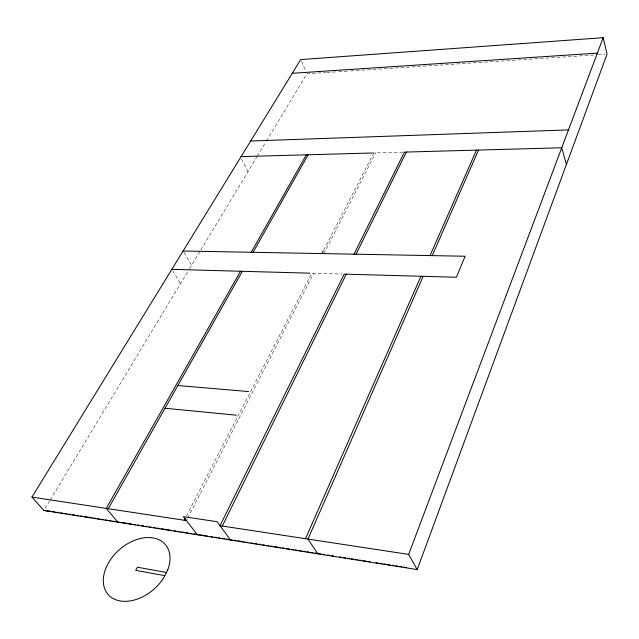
<?xml version="1.0" encoding="UTF-8"?>
<svg xmlns="http://www.w3.org/2000/svg" width="639" height="639" viewBox="0 0 639 639"><rect width="100%" height="100%" fill="white"/><g stroke="black" fill="none" stroke-linecap="round" stroke-linejoin="round"><path stroke-width="0.48" stroke-dasharray="3.19 2.4" d="M186.404 520.585L187.315 518.812M187.77 517.925L313.717 273.284M323.845 253.611L375.684 152.913M186.476 515.849L311.72 273.228L342.216 274.075M323.685 250.049L373.799 152.961M45.089 508.484L49.722 500.792M50.233 499.938L189.032 269.498M189.527 268.668L200.263 250.847M200.782 249.993L256.726 157.106M257.237 156.251L265.944 141.802M266.455 140.955L306.912 73.789L325.794 72.55M326.785 72.487L337.719 71.768M338.71 71.704L349.645 70.985M350.635 70.921L597.114 54.786M598.104 54.722L605.061 54.267M371.81 153.017L403.409 152.146M172.762 270.856L180.502 283.652M184 252.525L191.54 265.337M241.574 158.903L248.02 171.556M301.472 61.352L305.746 71.121"/><path stroke-width="0.96" d="M417.219 569.589L607.05 54.131L603.184 37.693L300.697 59.571L31.95 497.094L43.883 510.489L417.219 569.589L408.672 554.396L603.184 37.693M305.49 538.701L420.957 276.256M430.063 255.576L476.454 150.133M423.17 276.32L307.958 539.076L317.847 553.853M432.244 255.616L478.523 150.077M222.308 526.049L346.242 274.187M356.075 254.21L406.34 152.066M354.03 254.17L404.399 152.114L561.745 147.777L566.434 164.415M184.2 520.25L185.11 518.493M321.864 253.579L323.23 250.927M108.271 508.7L242.349 271.303M253.076 252.301L308.158 154.774M240.48 271.248L106.242 508.388L117.864 522.199M251.223 252.269L306.385 154.822M43.883 510.489L50.952 511.288M292.263 73.301L597.377 53.117M250.664 141.019L568.47 129.909M241.079 156.619L371.81 153.017M183.105 251.007L465.12 256.231L456.39 277.246L344.181 274.131L220.024 525.697L408.672 554.396M171.843 269.346L309.739 273.173M177.85 385.509L248.579 391.563M165.014 408.241L236.35 415.19M31.95 497.094L186.404 520.585L197.403 534.787M52.925 511.599L54.89 511.911M56.863 512.222L58.828 512.534M60.801 512.845L62.774 513.157M64.739 513.468L66.712 513.78M68.685 514.091L70.649 514.403M72.622 514.714L74.587 515.026M76.56 515.338L78.533 515.649M80.498 515.961L82.471 516.272M84.444 516.584L91.337 517.67M93.302 517.981L95.275 518.293M97.248 518.604L99.213 518.916M101.186 519.227L103.151 519.539M105.123 519.85L107.096 520.162M109.061 520.473L111.034 520.785M113.007 521.097L114.972 521.408M116.945 521.72L118.91 522.031M120.883 522.343L131.714 524.06M133.687 524.371L135.66 524.683M137.625 524.994L139.598 525.306M141.57 525.617L143.535 525.929M145.508 526.24L147.473 526.552M149.446 526.863L151.419 527.175M153.384 527.487L155.357 527.79M157.322 528.102L159.295 528.413M161.268 528.725L171.116 530.282M174.072 530.753L176.037 531.065M178.009 531.376L179.982 531.688M181.947 531.999L183.92 532.311M185.885 532.622L187.858 532.934M189.831 533.245L191.796 533.557M193.769 533.869L195.742 534.18M197.707 534.492L207.555 536.049M210.511 536.512L212.483 536.824M214.456 537.135L216.421 537.447M218.394 537.758L220.359 538.07M222.332 538.381L224.305 538.693M226.27 539.004L228.243 539.316M230.208 539.628L232.181 539.939M234.154 540.251L236.118 540.562M238.091 540.874L244.002 541.808M245.967 542.12L247.94 542.431M250.895 542.902L252.868 543.214M254.833 543.525L256.806 543.837M258.771 544.148L260.744 544.46M262.717 544.771L264.682 545.083M266.655 545.394L268.628 545.706M270.593 546.018L272.565 546.329M274.53 546.641L280.441 547.575M282.414 547.887L284.387 548.198M286.352 548.51L289.307 548.973M291.28 549.284L293.245 549.596M295.218 549.907L297.191 550.219M299.156 550.53L301.129 550.842M303.094 551.153L305.067 551.465M307.039 551.776L309.004 552.088M310.977 552.4L312.95 552.711M314.915 553.023L316.888 553.334M318.853 553.646L320.826 553.957M322.799 554.269L324.764 554.58M327.719 555.051L329.692 555.363M331.657 555.674L333.63 555.986M339.541 556.92L341.514 557.232M343.478 557.543L345.451 557.855M347.416 558.166L349.389 558.478M351.362 558.79L353.327 559.101M355.3 559.413L357.273 559.724M359.238 560.036L361.211 560.347M363.176 560.659L366.131 561.122M368.104 561.433L370.077 561.745M375.98 562.679L377.953 562.991M379.925 563.302L381.89 563.614M383.863 563.925L385.836 564.237M387.801 564.549L389.774 564.86M391.739 565.172L393.712 565.483M395.685 565.795L397.65 566.106M399.623 566.418L401.596 566.729M403.56 567.041L406.516 567.512M166.587 572.464L137.361 567.216L135.692 570.363L164.95 575.667M186.404 520.585L183.409 516.647L217.108 521.72L230.503 540.027M167.737 569.868L163.464 578.223A37.973 26.263 -41.4 0 1 107.344 593.543A37.973 26.263 -41.4 0 1 134.541 540.314A37.973 26.263 -41.4 0 1 167.737 569.868"/></g></svg>
